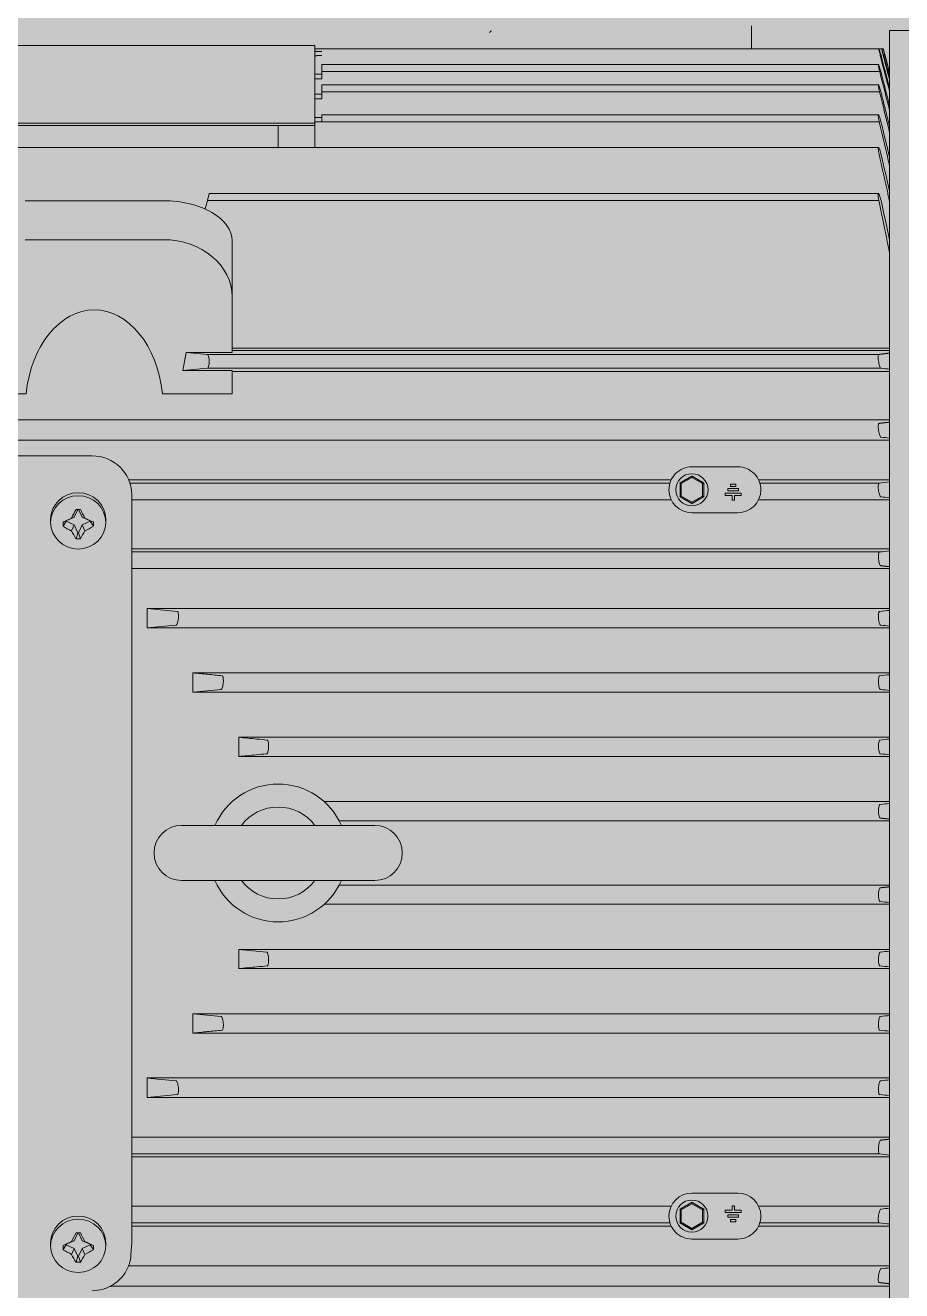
# Model space of a CAD drawing. Header units: centimetres. Extents: x 405564 to 502064, y 46284 to 60634.
# Drawn here: x 485170.97 to 485185.26, y 56075.64 to 56096.29 of the extents above; entities that cross this region are included whole.
import ezdxf

# ---------------------------------------------------------------- set-up
doc = ezdxf.new("R2010")
doc.units = ezdxf.units.CM
doc.layers.get('0').update_dxf_attribs({"color": 8, "lineweight": 9})
doc.layers.add('0-KRCN-MİMARİ-220526', color=8, linetype='Continuous', lineweight=9)
doc.layers.add('Visible (ISO)', color=8, linetype='Continuous', lineweight=18)
doc.layers.add('AS_NOT_MIMARI', color=8, linetype='Continuous')

# ---------------------------------------------------------------- blocks, each defined once
blk = doc.blocks.new('A$Cdfb98813')
h = blk.add_hatch()
h.set_pattern_fill('ANGLE', color=256)
h.set_pattern_definition([(0, (-482318.783, -59032.118), (0, 6.985), [5.08, -1.905]), (90, (-482318.783, -59032.118), (-6.985, 4e-16), [5.08, -1.905])])
h.paths.add_polyline_path([(2235.139, -683), (325.139, -683), (325.139, -933.015), (2235.139, -933.015)])
h.paths.add_polyline_path([(800, -700), (900, -700), (900, -800), (800, -800)], flags=16)
h.paths.add_polyline_path([(1700, -700), (1800, -700), (1800, -800), (1700, -800)], flags=16)
at = {"layer": 'Visible (ISO)'}
for p, q in [((1333.07, -736.654), (1333.07, -736.279)), ((1335.32, -736.354), (1335.32, -763.204)), ((1335.32, -736.354), (1344.445, -736.354)), ((1318.745, -736.598), (1325.945, -736.598)), ((1325.945, -737.866), (1325.945, -736.598)), ((1326.058, -736.654), (1325.945, -736.654)), ((1326.058, -736.764), (1325.982, -736.764)), ((1325.983, -736.697), (1326.058, -736.697)), ((1335.146, -736.654), (1326.058, -736.654)), ((1326.058, -736.764), (1326.058, -736.763)), ((1335.192, -736.654), (1335.146, -736.654)), ((1335.216, -736.654), (1335.192, -736.654)), ((1335.32, -737.038), (1335.247, -736.763)), ((1326.058, -737.023), (1326.058, -736.91)), ((1335.139, -736.91), (1326.058, -736.91)), ((1325.945, -737.065), (1326.058, -737.065)), ((1326.058, -737.141), (1325.945, -737.141)), ((1326.058, -737.023), (1335.159, -737.023)), ((1326.058, -737.141), (1326.058, -737.023)), ((1326.058, -737.354), (1326.058, -737.241)), ((1335.139, -737.241), (1326.058, -737.241)), ((1326.058, -737.354), (1335.157, -737.354)), ((1326.058, -737.467), (1326.058, -737.354)), ((1325.945, -737.391), (1326.058, -737.391)), ((1326.058, -737.467), (1325.945, -737.467)), ((1325.983, -737.775), (1326.058, -737.775)), ((1326.058, -737.842), (1326.058, -737.732)), ((1335.139, -737.732), (1326.058, -737.732)), ((1325.945, -737.866), (1318.745, -737.866)), ((1319.308, -737.902), (1325.383, -737.902)), ((1325.345, -737.902), (1325.345, -738.263)), ((1325.383, -737.902), (1325.908, -737.902)), ((1325.908, -737.902), (1325.945, -737.902)), ((1325.945, -737.902), (1325.945, -737.866)), ((1325.945, -738.263), (1325.945, -737.902)), ((1326.058, -737.842), (1325.981, -737.842)), ((1325.983, -737.844), (1335.153, -737.844)), ((1335.139, -738.263), (1310.893, -738.263)), ((1324.22, -739.016), (1324.19, -739.129)), ((1335.139, -739.016), (1324.22, -739.016)), ((1323.47, -739.132), (1321.22, -739.132)), ((1324.153, -739.267), (1324.19, -739.129)), ((1324.19, -739.129), (1335.145, -739.129)), ((1321.22, -739.769), (1323.47, -739.769)), ((1324.595, -740.704), (1324.595, -739.788)), ((1324.595, -740.704), (1324.595, -741.607)), ((1323.844, -741.607), (1323.788, -741.905)), ((1324.595, -741.607), (1323.844, -741.607)), ((1324.19, -741.641), (1323.844, -741.607)), ((1335.145, -741.641), (1324.19, -741.641)), ((1335.32, -741.539), (1324.595, -741.539)), ((1324.595, -741.578), (1335.32, -741.578)), ((1323.788, -741.905), (1324.19, -741.866)), ((1323.788, -741.905), (1324.595, -741.905)), ((1324.19, -741.866), (1335.182, -741.866)), ((1324.595, -741.905), (1324.595, -742.283)), ((1335.32, -741.921), (1324.595, -741.921)), ((1321.233, -742.283), (1320.659, -742.283)), ((1324.595, -742.283), (1323.458, -742.283)), ((1320.662, -742.709), (1335.32, -742.709)), ((1335.32, -743.042), (1320.665, -743.042)), ((1310.458, -743.296), (1322.308, -743.296)), ((1332.845, -743.476), (1332.095, -743.476)), ((1322.908, -743.688), (1331.758, -743.688)), ((1331.737, -743.741), (1322.928, -743.741)), ((1331.901, -743.739), (1331.92, -743.75)), ((1331.92, -743.75), (1332.095, -743.649)), ((1331.92, -743.952), (1331.92, -743.75)), ((1332.095, -743.649), (1332.095, -743.627)), ((1332.095, -743.649), (1332.27, -743.75)), ((1332.27, -743.75), (1332.289, -743.739)), ((1332.27, -743.75), (1332.27, -743.952)), ((1332.727, -743.757), (1332.814, -743.757)), ((1332.727, -743.795), (1332.727, -743.757)), ((1332.814, -743.757), (1332.814, -743.795)), ((1333.183, -743.688), (1335.32, -743.688)), ((1335.153, -743.741), (1333.204, -743.741)), ((1322.955, -743.921), (1322.955, -756.165)), ((1331.92, -743.952), (1331.901, -743.963)), ((1332.095, -744.053), (1331.92, -743.952)), ((1332.27, -743.952), (1332.095, -744.053)), ((1332.289, -743.963), (1332.27, -743.952)), ((1332.64, -743.907), (1332.64, -743.945)), ((1332.64, -743.907), (1332.9, -743.907)), ((1332.64, -743.945), (1332.751, -743.945)), ((1332.684, -743.832), (1332.684, -743.87)), ((1332.684, -743.832), (1332.857, -743.832)), ((1332.857, -743.87), (1332.684, -743.87)), ((1332.814, -743.795), (1332.727, -743.795)), ((1332.751, -743.945), (1332.751, -744.02)), ((1332.789, -743.945), (1332.9, -743.945)), ((1332.789, -744.02), (1332.789, -743.945)), ((1332.857, -743.832), (1332.857, -743.87)), ((1332.9, -743.945), (1332.9, -743.907)), ((1322.018, -744.299), (1322.079, -744.172)), ((1322.047, -744.172), (1322.119, -744.172)), ((1322.086, -744.172), (1322.148, -744.299)), ((1331.758, -744.014), (1322.955, -744.014)), ((1332.095, -744.053), (1332.095, -744.075)), ((1332.751, -744.02), (1332.789, -744.02)), ((1335.32, -744.014), (1333.183, -744.014)), ((1321.633, -744.333), (1321.633, -744.383)), ((1321.835, -744.377), (1321.886, -744.359)), ((1321.886, -744.365), (1321.835, -744.446)), ((1321.886, -744.359), (1322.018, -744.299)), ((1321.886, -744.359), (1321.886, -744.365)), ((1322.018, -744.425), (1321.886, -744.365)), ((1322.018, -744.299), (1321.974, -744.313)), ((1322.148, -744.299), (1322.191, -744.313)), ((1322.148, -744.299), (1322.279, -744.359)), ((1322.279, -744.365), (1322.148, -744.425)), ((1322.279, -744.359), (1322.33, -744.377)), ((1322.279, -744.365), (1322.279, -744.359)), ((1322.33, -744.446), (1322.279, -744.365)), ((1322.533, -744.333), (1322.533, -744.383)), ((1332.095, -744.226), (1332.845, -744.226)), ((1322.018, -744.425), (1321.974, -744.523)), ((1322.079, -744.552), (1322.018, -744.425)), ((1322.047, -744.65), (1322.079, -744.552)), ((1322.079, -744.552), (1322.086, -744.552)), ((1322.148, -744.425), (1322.086, -744.552)), ((1322.086, -744.552), (1322.119, -744.65)), ((1322.148, -744.425), (1322.191, -744.523)), ((1322.955, -744.816), (1335.32, -744.816)), ((1335.157, -744.866), (1322.955, -744.866)), ((1335.32, -745.137), (1322.955, -745.137)), ((1323.208, -745.787), (1335.32, -745.787)), ((1323.699, -745.836), (1323.208, -745.787)), ((1335.32, -746.106), (1323.207, -746.106)), ((1323.955, -746.839), (1335.32, -746.839)), ((1335.32, -747.155), (1323.954, -747.155)), ((1324.702, -747.89), (1335.32, -747.89)), ((1335.32, -748.205), (1324.702, -748.205)), ((1326.096, -748.941), (1335.32, -748.941)), ((1323.77, -749.329), (1326.92, -749.329)), ((1335.32, -749.255), (1326.341, -749.255)), ((1326.92, -750.229), (1323.77, -750.229)), ((1326.341, -750.303), (1335.32, -750.303)), ((1335.32, -750.616), (1326.096, -750.616)), ((1324.702, -751.353), (1335.32, -751.353)), ((1335.32, -751.667), (1324.702, -751.667)), ((1323.954, -752.402), (1335.32, -752.402)), ((1335.32, -752.718), (1323.955, -752.718)), ((1323.207, -753.452), (1335.32, -753.452)), ((1323.699, -753.722), (1323.208, -753.77)), ((1335.32, -753.77), (1323.208, -753.77)), ((1322.955, -754.42), (1335.32, -754.42)), ((1322.955, -754.691), (1335.157, -754.691)), ((1335.32, -754.741), (1322.955, -754.741)), ((1332.095, -755.331), (1332.845, -755.331)), ((1322.955, -755.543), (1331.758, -755.543)), ((1331.92, -755.605), (1332.095, -755.504)), ((1332.095, -755.504), (1332.095, -755.482)), ((1332.095, -755.504), (1332.27, -755.605)), ((1332.751, -755.537), (1332.751, -755.612)), ((1332.789, -755.537), (1332.751, -755.537)), ((1332.789, -755.612), (1332.789, -755.537)), ((1333.183, -755.543), (1335.32, -755.543)), ((1331.901, -755.594), (1331.92, -755.605)), ((1331.92, -755.807), (1331.92, -755.605)), ((1332.27, -755.605), (1332.289, -755.594)), ((1332.27, -755.605), (1332.27, -755.807)), ((1332.751, -755.612), (1332.64, -755.612)), ((1332.64, -755.612), (1332.64, -755.65)), ((1332.64, -755.65), (1332.9, -755.65)), ((1332.684, -755.687), (1332.684, -755.725)), ((1332.857, -755.687), (1332.684, -755.687)), ((1332.684, -755.725), (1332.857, -755.725)), ((1332.727, -755.762), (1332.727, -755.8)), ((1332.814, -755.762), (1332.727, -755.762)), ((1332.9, -755.612), (1332.789, -755.612)), ((1332.814, -755.8), (1332.814, -755.762)), ((1332.857, -755.725), (1332.857, -755.687)), ((1332.9, -755.65), (1332.9, -755.612)), ((1322.955, -755.816), (1331.737, -755.816)), ((1331.758, -755.869), (1322.955, -755.869)), ((1331.92, -755.807), (1331.901, -755.818)), ((1332.095, -755.909), (1331.92, -755.807)), ((1332.27, -755.807), (1332.095, -755.909)), ((1332.095, -755.909), (1332.095, -755.93)), ((1332.289, -755.818), (1332.27, -755.807)), ((1332.727, -755.8), (1332.814, -755.8)), ((1335.32, -755.869), (1333.183, -755.869)), ((1333.204, -755.816), (1335.153, -755.816)), ((1321.633, -756.141), (1321.633, -756.192)), ((1321.835, -756.185), (1321.886, -756.167)), ((1321.886, -756.174), (1321.835, -756.254)), ((1321.886, -756.167), (1322.018, -756.108)), ((1321.886, -756.167), (1321.886, -756.174)), ((1322.018, -756.233), (1321.886, -756.174)), ((1322.018, -756.108), (1321.974, -756.122)), ((1322.018, -756.108), (1322.079, -755.981)), ((1322.047, -755.981), (1322.119, -755.981)), ((1322.086, -755.981), (1322.148, -756.108)), ((1322.148, -756.108), (1322.191, -756.122)), ((1322.148, -756.108), (1322.279, -756.167)), ((1322.279, -756.174), (1322.148, -756.233)), ((1322.279, -756.167), (1322.33, -756.185)), ((1322.279, -756.174), (1322.279, -756.167)), ((1322.33, -756.254), (1322.279, -756.174)), ((1322.533, -756.141), (1322.533, -756.192)), ((1332.845, -756.081), (1332.095, -756.081)), ((1322.018, -756.233), (1321.974, -756.331)), ((1322.079, -756.36), (1322.018, -756.233)), ((1322.047, -756.458), (1322.079, -756.36)), ((1322.079, -756.36), (1322.086, -756.36)), ((1322.148, -756.233), (1322.086, -756.36)), ((1322.086, -756.36), (1322.119, -756.458)), ((1322.148, -756.233), (1322.191, -756.331)), ((1322.944, -756.342), (1322.954, -756.205)), ((1322.907, -756.516), (1335.32, -756.516)), ((1335.32, -756.848), (1322.614, -756.848))]:
    blk.add_line(p, q, dxfattribs=at)
for centre, radius in [((1332.095, -743.851), 0.263), ((1332.095, -755.706), 0.262)]:
    blk.add_circle(centre, radius, dxfattribs=at)
for centre, radius, start, end in [((1332.095, -743.851), 0.375, 90, 180.0003), ((1332.845, -743.851), 0.375, 359.6158, 90), ((1332.095, -743.851), 0.375, 180.3842, 270), ((1332.845, -743.851), 0.375, 270, 359.6158), ((1325.345, -749.779), 1.125, 23.5782, 156.4218), ((1325.345, -749.779), 0.75, 36.8699, 143.1301), ((1323.77, -749.779), 0.45, 90, 180), ((1326.92, -749.779), 0.45, 270, 90), ((1323.77, -749.779), 0.45, 180, 270), ((1325.345, -749.779), 1.125, 203.5782, 336.4218), ((1325.345, -749.779), 0.75, 216.8699, 323.1301), ((1332.095, -755.706), 0.375, 90, 179.6158), ((1332.845, -755.706), 0.375, 0.3842, 90), ((1332.095, -755.706), 0.375, 179.9997, 270), ((1332.845, -755.706), 0.375, 270, 0.3842)]:
    blk.add_arc(centre, radius, start, end, dxfattribs=at)
at = {"layer": 'Visible (ISO)', "extrusion": (0, 0, -1)}
for centre, major_axis, ratio, start_param, end_param in [((1328.793, -736.373), (-0.0161, -0.0125), 0.511375, 4.131727, 5.091658), ((1328.795, -736.362), (-0.0045, -0.0179), 0.810739, 5.034594, 5.121861), ((1328.82, -736.381), (-0.0045, -0.0179), 0.810739, 1.893002, 1.980268), ((1328.823, -736.37), (-0.0161, -0.0125), 0.511375, 0.990134, 1.950065), ((1325.983, -737.855), (0.0375, 0), 0.337399, 3.141593, 4.6698), ((1323.47, -739.788), (-1.125, 0), 0.582425, 1.570796, 3.141593), ((1323.47, -740.704), (1.125, 0), 0.831789, 4.712389, 6.283185), ((1322.345, -742.521), (0, 1.607), 0.700208, 4.860726, 7.705644), ((1324.19, -741.754), (0, -0.112), 0.267949, 3.141593, 6.283185), ((1322.308, -743.921), (0.647, 0), 0.965926, 4.712389, 6.283185), ((1322.083, -744.333), (0.45, 0), 0.965926, 3.141593, 6.283185), ((1322.127, -744.251), (-0.349, -0.662), 0.144345, 1.401657, 1.614494), ((1322.038, -744.251), (-0.349, 0.662), 0.144345, 1.527099, 1.739936), ((1322.103, -744.274), (-0.683, -0.306), 0.023423, 1.178137, 1.390974), ((1322.029, -744.224), (-0.052, -0.746), 0.24996, 1.252301, 1.348103), ((1322.062, -744.274), (-0.683, 0.306), 0.023423, 1.750618, 1.963456), ((1322.137, -744.224), (-0.052, 0.746), 0.24996, 1.79349, 1.889291), ((1322.103, -744.189), (0.663, -0.347), 0.476577, 1.516244, 1.729081), ((1322.127, -744.211), (0.262, -0.701), 0.355655, 1.034076, 1.246913), ((1322.038, -744.211), (0.262, 0.701), 0.355655, 1.894679, 2.107516), ((1322.062, -744.189), (0.663, 0.347), 0.476577, 1.412511, 1.625349), ((1322.083, -744.276), (0.748, 0), 0.5, 1.522896, 1.618697), ((1324.094, -749.779), (-0.004, 11.624), 0.012293, 4.940064, 4.968059), ((1324.828, -749.779), (-0.001, 11.624), 0.010908, 4.848219, 4.875575), ((1324.828, -749.779), (0.001, 11.624), 0.010909, 4.549203, 4.576559), ((1324.094, -749.779), (0.004, 11.624), 0.012296, 4.456719, 4.484714), ((1322.083, -756.141), (0.45, 0), 0.965926, 3.141593, 6.283185), ((1322.103, -756.083), (-0.683, -0.306), 0.023423, 1.178137, 1.390974), ((1322.127, -756.06), (-0.349, -0.662), 0.144345, 1.401657, 1.614494), ((1322.038, -756.06), (-0.349, 0.662), 0.144345, 1.527099, 1.739936), ((1322.062, -756.083), (-0.683, 0.306), 0.023423, 1.750618, 1.963456), ((1322.308, -756.165), (0.647, 0), 0.965926, 0, 0.065189), ((1322.029, -756.033), (-0.052, -0.746), 0.24996, 1.252301, 1.348103), ((1322.103, -755.997), (0.663, -0.347), 0.476577, 1.516244, 1.729081), ((1322.127, -756.02), (0.262, -0.701), 0.355655, 1.034076, 1.246913), ((1322.038, -756.02), (0.262, 0.701), 0.355655, 1.894679, 2.107516), ((1322.062, -755.997), (0.663, 0.347), 0.476577, 1.412511, 1.625349), ((1322.137, -756.033), (-0.052, 0.746), 0.24996, 1.79349, 1.889291), ((1322.083, -756.085), (0.748, 0), 0.5, 1.522896, 1.618697)]:
    blk.add_ellipse(centre, major_axis=major_axis, ratio=ratio, start_param=start_param, end_param=end_param, dxfattribs=at)
for centre in [(1322.083, -744.383), (1322.083, -756.192)]:
    blk.add_ellipse(centre, major_axis=(-0.45, 0), ratio=0.965926, dxfattribs=at)
at = {"layer": 'Visible (ISO)'}
for points, knots in [([(1325.945, -736.685), (1325.945, -736.686), (1325.946, -736.688), (1325.95, -736.691), (1325.953, -736.692), (1325.96, -736.694), (1325.964, -736.695), (1325.973, -736.697), (1325.978, -736.697), (1325.983, -736.697)], [0.07504559, 0.07504559, 0.07504559, 0.07504559, 0.09444517, 0.09444517, 0.11368689, 0.11368689, 0.13245544, 0.13245544, 0.15067425, 0.15067425, 0.15067425, 0.15067425]), ([(1325.982, -736.764), (1325.98, -736.764), (1325.975, -736.764), (1325.964, -736.766), (1325.96, -736.767), (1325.953, -736.769), (1325.95, -736.77), (1325.947, -736.773), (1325.946, -736.774), (1325.945, -736.775)], [0.00000157, 0.00000157, 0.00000157, 0.00000157, 0.00939412, 0.00939412, 0.01825678, 0.01825678, 0.03384313, 0.03384313, 0.05898316, 0.05898316, 0.05898316, 0.05898316]), ([(1335.181, -736.763), (1335.179, -736.757), (1335.177, -736.75), (1335.176, -736.744), (1335.172, -736.73), (1335.168, -736.716), (1335.16, -736.691), (1335.157, -736.68), (1335.152, -736.665), (1335.149, -736.659), (1335.146, -736.653), (1335.145, -736.653), (1335.145, -736.659), (1335.146, -736.665), (1335.149, -736.682), (1335.152, -736.693), (1335.157, -736.717), (1335.16, -736.731), (1335.166, -736.752), (1335.167, -736.757), (1335.169, -736.763)], [0.8943486, 0.8943486, 0.8943486, 0.8943486, 0.9200717, 0.9200717, 0.9200717, 0.978481, 0.978481, 1.0368903, 1.0368903, 1.0941345, 1.0941345, 1.1513787, 1.1513787, 1.208623, 1.208623, 1.2658672, 1.2658672, 1.3242764, 1.3242764, 1.3467396, 1.3467396, 1.3467396, 1.3467396]), ([(1335.225, -736.763), (1335.224, -736.76), (1335.223, -736.756), (1335.222, -736.753), (1335.218, -736.739), (1335.214, -736.724), (1335.207, -736.698), (1335.203, -736.686), (1335.198, -736.669), (1335.196, -736.662), (1335.193, -736.654), (1335.192, -736.653), (1335.192, -736.656), (1335.193, -736.661), (1335.196, -736.676), (1335.198, -736.686), (1335.203, -736.709), (1335.207, -736.723), (1335.213, -736.746), (1335.215, -736.755), (1335.217, -736.763)], [0.9060962, 0.9060962, 0.9060962, 0.9060962, 0.9200718, 0.9200718, 0.9200718, 0.9784853, 0.9784853, 1.0368989, 1.0368989, 1.0941473, 1.0941473, 1.1513958, 1.1513958, 1.2086442, 1.2086442, 1.2658927, 1.2658927, 1.3243062, 1.3243062, 1.358339, 1.358339, 1.358339, 1.358339]), ([(1335.247, -736.763), (1335.247, -736.763), (1335.246, -736.762), (1335.246, -736.762), (1335.243, -736.748), (1335.238, -736.733), (1335.231, -736.706), (1335.228, -736.693), (1335.222, -736.674), (1335.22, -736.666), (1335.217, -736.655), (1335.216, -736.653), (1335.216, -736.654), (1335.217, -736.658), (1335.22, -736.671), (1335.222, -736.68), (1335.228, -736.701), (1335.231, -736.715), (1335.238, -736.74), (1335.241, -736.752), (1335.244, -736.763)], [0.9183268, 0.9183268, 0.9183268, 0.9183268, 0.9200718, 0.9200718, 0.9200718, 0.9784877, 0.9784877, 1.0369035, 1.0369035, 1.0941542, 1.0941542, 1.1514049, 1.1514049, 1.2086556, 1.2086556, 1.2659062, 1.2659062, 1.3243221, 1.3243221, 1.3703448, 1.3703448, 1.3703448, 1.3703448]), ([(1335.176, -737.02), (1335.173, -737.01), (1335.171, -737), (1335.168, -736.991), (1335.165, -736.978), (1335.161, -736.964), (1335.153, -736.94), (1335.15, -736.931), (1335.144, -736.917), (1335.142, -736.912), (1335.139, -736.909), (1335.138, -736.911), (1335.138, -736.919), (1335.139, -736.926), (1335.142, -736.945), (1335.144, -736.957), (1335.15, -736.982), (1335.153, -736.997), (1335.158, -737.016), (1335.159, -737.019), (1335.159, -737.023)], [0.8815691, 0.8815691, 0.8815691, 0.8815691, 0.9200717, 0.9200717, 0.9200717, 0.9784803, 0.9784803, 1.0368889, 1.0368889, 1.0941325, 1.0941325, 1.1513761, 1.1513761, 1.2086196, 1.2086196, 1.2658632, 1.2658632, 1.3242718, 1.3242718, 1.3378752, 1.3378752, 1.3378752, 1.3378752]), ([(1335.178, -737.351), (1335.174, -737.338), (1335.171, -737.325), (1335.168, -737.314), (1335.164, -737.301), (1335.16, -737.288), (1335.152, -737.266), (1335.149, -737.257), (1335.144, -737.245), (1335.141, -737.242), (1335.138, -737.241), (1335.137, -737.244), (1335.137, -737.254), (1335.138, -737.262), (1335.141, -737.283), (1335.144, -737.296), (1335.149, -737.322), (1335.152, -737.337), (1335.156, -737.352), (1335.156, -737.353), (1335.157, -737.354)], [0.8702791, 0.8702791, 0.8702791, 0.8702791, 0.9200717, 0.9200717, 0.9200717, 0.9784803, 0.9784803, 1.0368888, 1.0368888, 1.0941323, 1.0941323, 1.1513758, 1.1513758, 1.2086193, 1.2086193, 1.2658628, 1.2658628, 1.3242713, 1.3242713, 1.3266135, 1.3266135, 1.3266135, 1.3266135]), ([(1325.945, -737.763), (1325.945, -737.765), (1325.946, -737.766), (1325.95, -737.769), (1325.953, -737.77), (1325.96, -737.773), (1325.964, -737.774), (1325.971, -737.775), (1325.973, -737.775), (1325.978, -737.775), (1325.98, -737.775), (1325.983, -737.775)], [0.00054751, 0.00054751, 0.00054751, 0.00054751, 0.0199395, 0.0199395, 0.03994649, 0.03994649, 0.0599762, 0.0599762, 0.06992292, 0.06992292, 0.0793038, 0.0793038, 0.0793038, 0.0793038]), ([(1335.179, -737.841), (1335.179, -737.84), (1335.178, -737.839), (1335.174, -737.823), (1335.17, -737.808), (1335.167, -737.795), (1335.163, -737.783), (1335.159, -737.77), (1335.151, -737.75), (1335.148, -737.743), (1335.142, -737.733), (1335.14, -737.731), (1335.137, -737.733), (1335.136, -737.737), (1335.136, -737.75), (1335.137, -737.759), (1335.14, -737.782), (1335.142, -737.796), (1335.147, -737.82), (1335.15, -737.832), (1335.153, -737.844)], [0.8568789, 0.8568789, 0.8568789, 0.8568789, 0.8617895, 0.8617895, 0.9200717, 0.9200717, 0.9200717, 0.9784802, 0.9784802, 1.0368886, 1.0368886, 1.094132, 1.094132, 1.1513754, 1.1513754, 1.2086188, 1.2086188, 1.2658622, 1.2658622, 1.31322, 1.31322, 1.31322, 1.31322]), ([(1325.981, -737.842), (1325.981, -737.843), (1325.981, -737.843), (1325.981, -737.843), (1325.982, -737.844), (1325.982, -737.844), (1325.982, -737.844), (1325.982, -737.844), (1325.982, -737.844), (1325.983, -737.844), (1325.983, -737.844), (1325.983, -737.844)], [-0.012850697, -0.012850697, -0.012850697, -0.012850697, -0.011979643, -0.011979643, -0.010962952, -0.010962952, -0.010189657, -0.010189657, -0.00980301, -0.00980301, -0.009416364, -0.009416364, -0.009416364, -0.009416364]), ([(1335.18, -738.372), (1335.179, -738.368), (1335.178, -738.363), (1335.173, -738.344), (1335.169, -738.33), (1335.165, -738.318), (1335.162, -738.306), (1335.157, -738.294), (1335.15, -738.276), (1335.147, -738.269), (1335.141, -738.263), (1335.139, -738.262), (1335.136, -738.266), (1335.135, -738.271), (1335.135, -738.286), (1335.136, -738.297), (1335.139, -738.321), (1335.141, -738.335), (1335.145, -738.356), (1335.147, -738.364), (1335.149, -738.372)], [0.8445591, 0.8445591, 0.8445591, 0.8445591, 0.8615766, 0.8615766, 0.9198446, 0.9198446, 0.9198446, 0.9782385, 0.9782385, 1.0366323, 1.0366323, 1.0938614, 1.0938614, 1.1510905, 1.1510905, 1.2083195, 1.2083195, 1.2655486, 1.2655486, 1.2969426, 1.2969426, 1.2969426, 1.2969426]), ([(1335.182, -739.129), (1335.18, -739.12), (1335.177, -739.11), (1335.171, -739.087), (1335.167, -739.073), (1335.164, -739.062), (1335.16, -739.05), (1335.156, -739.04), (1335.148, -739.025), (1335.145, -739.019), (1335.14, -739.015), (1335.137, -739.016), (1335.134, -739.023), (1335.133, -739.03), (1335.133, -739.048), (1335.134, -739.059), (1335.137, -739.085), (1335.14, -739.1), (1335.143, -739.118), (1335.144, -739.124), (1335.145, -739.129)], [0.8260692, 0.8260692, 0.8260692, 0.8260692, 0.8617892, 0.8617892, 0.9200717, 0.9200717, 0.9200717, 0.9784799, 0.9784799, 1.036888, 1.036888, 1.0941312, 1.0941312, 1.1513743, 1.1513743, 1.2086175, 1.2086175, 1.2658606, 1.2658606, 1.2861735, 1.2861735, 1.2861735, 1.2861735]), ([(1335.145, -741.641), (1335.144, -741.641), (1335.143, -741.642), (1335.14, -741.644), (1335.137, -741.649), (1335.134, -741.664), (1335.133, -741.675), (1335.133, -741.697), (1335.134, -741.711), (1335.137, -741.741), (1335.14, -741.756), (1335.145, -741.784), (1335.148, -741.799), (1335.156, -741.824), (1335.16, -741.836), (1335.167, -741.852), (1335.171, -741.859), (1335.177, -741.865), (1335.18, -741.866), (1335.182, -741.866)], [0.0965035, 0.0965035, 0.0965035, 0.0965035, 0.1168163, 0.1168163, 0.1740595, 0.1740595, 0.2313026, 0.2313026, 0.2885457, 0.2885457, 0.3457889, 0.3457889, 0.404197, 0.404197, 0.4626052, 0.4626052, 0.5208877, 0.5208877, 0.5566077, 0.5566077, 0.5566077, 0.5566077]), ([(1335.149, -742.766), (1335.147, -742.766), (1335.145, -742.768), (1335.141, -742.773), (1335.139, -742.779), (1335.136, -742.797), (1335.135, -742.808), (1335.135, -742.833), (1335.136, -742.847), (1335.139, -742.877), (1335.141, -742.892), (1335.147, -742.92), (1335.15, -742.934), (1335.157, -742.958), (1335.162, -742.968), (1335.169, -742.983), (1335.173, -742.988), (1335.178, -742.991), (1335.179, -742.991), (1335.18, -742.991)], [0.0853936, 0.0853936, 0.0853936, 0.0853936, 0.1167876, 0.1167876, 0.1740167, 0.1740167, 0.2312458, 0.2312458, 0.2884749, 0.2884749, 0.345704, 0.345704, 0.4040978, 0.4040978, 0.4624916, 0.4624916, 0.5207597, 0.5207597, 0.5377772, 0.5377772, 0.5377772, 0.5377772]), ([(1335.153, -743.741), (1335.15, -743.741), (1335.147, -743.743), (1335.142, -743.751), (1335.14, -743.759), (1335.137, -743.778), (1335.136, -743.791), (1335.136, -743.816), (1335.137, -743.831), (1335.14, -743.861), (1335.142, -743.877), (1335.148, -743.904), (1335.151, -743.917), (1335.159, -743.94), (1335.163, -743.949), (1335.17, -743.961), (1335.174, -743.965), (1335.178, -743.966), (1335.179, -743.966), (1335.179, -743.966)], [0.0694591, 0.0694591, 0.0694591, 0.0694591, 0.1168168, 0.1168168, 0.1740602, 0.1740602, 0.2313036, 0.2313036, 0.288547, 0.288547, 0.3457905, 0.3457905, 0.4041989, 0.4041989, 0.4626073, 0.4626073, 0.5208895, 0.5208895, 0.5258001, 0.5258001, 0.5258001, 0.5258001]), ([(1335.157, -744.866), (1335.156, -744.866), (1335.156, -744.866), (1335.152, -744.866), (1335.149, -744.87), (1335.144, -744.881), (1335.141, -744.89), (1335.138, -744.912), (1335.137, -744.925), (1335.137, -744.951), (1335.138, -744.967), (1335.141, -744.997), (1335.144, -745.012), (1335.149, -745.038), (1335.152, -745.05), (1335.16, -745.071), (1335.164, -745.079), (1335.171, -745.088), (1335.174, -745.091), (1335.178, -745.091)], [0.0560663, 0.0560663, 0.0560663, 0.0560663, 0.0584085, 0.0584085, 0.116817, 0.116817, 0.1740605, 0.1740605, 0.231304, 0.231304, 0.2885475, 0.2885475, 0.3457911, 0.3457911, 0.4041996, 0.4041996, 0.4626081, 0.4626081, 0.5124007, 0.5124007, 0.5124007, 0.5124007]), ([(1323.207, -746.106), (1323.207, -746.052), (1323.208, -745.999), (1323.208, -745.92), (1323.208, -745.893), (1323.208, -745.853), (1323.208, -745.84), (1323.208, -745.82), (1323.208, -745.814), (1323.208, -745.8), (1323.208, -745.794), (1323.208, -745.787)], [0.000001, 0.000001, 0.000001, 0.000001, 0.2248767, 0.2248767, 0.3373312, 0.3373312, 0.3935461, 0.3935461, 0.4216504, 0.4216504, 0.4505224, 0.4505224, 0.4505224, 0.4505224]), ([(1323.677, -746.06), (1323.678, -746.06), (1323.678, -746.06), (1323.68, -746.06), (1323.681, -746.059), (1323.685, -746.057), (1323.688, -746.053), (1323.695, -746.043), (1323.698, -746.035), (1323.705, -746.015), (1323.708, -746.004), (1323.714, -745.979), (1323.716, -745.964), (1323.719, -745.935), (1323.72, -745.921), (1323.72, -745.896), (1323.719, -745.885), (1323.717, -745.866), (1323.715, -745.858), (1323.71, -745.845), (1323.708, -745.841), (1323.704, -745.838), (1323.703, -745.837), (1323.702, -745.836), (1323.701, -745.836), (1323.7, -745.836), (1323.7, -745.836), (1323.699, -745.836)], [0.000001, 0.000001, 0.000001, 0.000001, 0.0099521, 0.0099521, 0.0228458, 0.0228458, 0.0685733, 0.0685733, 0.1235534, 0.1235534, 0.177804, 0.177804, 0.2367476, 0.2367476, 0.2944266, 0.2944266, 0.3443363, 0.3443363, 0.3956154, 0.3956154, 0.4411501, 0.4411501, 0.458156, 0.458156, 0.4665925, 0.4665925, 0.4740292, 0.4740292, 0.4740292, 0.4740292]), ([(1335.158, -745.836), (1335.157, -745.836), (1335.157, -745.836), (1335.153, -745.837), (1335.149, -745.842), (1335.144, -745.855), (1335.141, -745.865), (1335.138, -745.888), (1335.138, -745.902), (1335.138, -745.929), (1335.138, -745.945), (1335.141, -745.975), (1335.144, -745.989), (1335.149, -746.014), (1335.153, -746.026), (1335.16, -746.045), (1335.164, -746.052), (1335.168, -746.056), (1335.17, -746.059), (1335.173, -746.06), (1335.175, -746.06)], [0.5061439, 0.5061439, 0.5061439, 0.5061439, 0.5158721, 0.5158721, 0.5742806, 0.5742806, 0.6315241, 0.6315241, 0.6887676, 0.6887676, 0.7460111, 0.7460111, 0.8032547, 0.8032547, 0.8616632, 0.8616632, 0.9200717, 0.9200717, 0.9200717, 0.9586326, 0.9586326, 0.9586326, 0.9586326]), ([(1324.429, -746.886), (1324.35, -746.878), (1324.271, -746.87), (1324.113, -746.855), (1324.034, -746.847), (1323.955, -746.839)], [-2.453156, -2.453156, -2.453156, -2.453156, -1.226579, -1.226579, -0.000001, -0.000001, -0.000001, -0.000001]), ([(1324.429, -746.886), (1324.429, -746.886), (1324.43, -746.886), (1324.431, -746.886), (1324.431, -746.886), (1324.433, -746.887), (1324.434, -746.888), (1324.437, -746.891), (1324.44, -746.895), (1324.445, -746.907), (1324.447, -746.915), (1324.45, -746.935), (1324.451, -746.945), (1324.451, -746.97), (1324.451, -746.985), (1324.449, -747.014), (1324.447, -747.028), (1324.443, -747.053), (1324.44, -747.063), (1324.434, -747.083), (1324.431, -747.091), (1324.424, -747.103), (1324.421, -747.107), (1324.417, -747.109), (1324.416, -747.11), (1324.414, -747.11), (1324.414, -747.11), (1324.413, -747.11)], [0.000001, 0.000001, 0.000001, 0.000001, 0.0069813, 0.0069813, 0.0148324, 0.0148324, 0.031585, 0.031585, 0.0768962, 0.0768962, 0.1289699, 0.1289699, 0.1790286, 0.1790286, 0.236645, 0.236645, 0.2951956, 0.2951956, 0.3461645, 0.3461645, 0.4024914, 0.4024914, 0.4500344, 0.4500344, 0.4630868, 0.4630868, 0.473189, 0.473189, 0.473189, 0.473189]), ([(1335.162, -746.886), (1335.16, -746.886), (1335.159, -746.886), (1335.154, -746.89), (1335.15, -746.896), (1335.145, -746.911), (1335.143, -746.921), (1335.139, -746.946), (1335.139, -746.961), (1335.139, -746.988), (1335.139, -747.004), (1335.143, -747.034), (1335.145, -747.048), (1335.15, -747.072), (1335.154, -747.083), (1335.161, -747.1), (1335.165, -747.105), (1335.169, -747.108), (1335.171, -747.109), (1335.172, -747.11), (1335.174, -747.11)], [0.4942572, 0.4942572, 0.4942572, 0.4942572, 0.5158713, 0.5158713, 0.57428, 0.57428, 0.6315236, 0.6315236, 0.6887672, 0.6887672, 0.7460108, 0.7460108, 0.8032545, 0.8032545, 0.8616631, 0.8616631, 0.9200717, 0.9200717, 0.9200717, 0.9466566, 0.9466566, 0.9466566, 0.9466566]), ([(1325.165, -747.936), (1325.11, -747.93), (1325.005, -747.92), (1324.851, -747.905), (1324.752, -747.895), (1324.702, -747.89)], [0, 0, 0, 0, 0.00859177, 0.0162568, 0.02392184, 0.02392184, 0.02392184, 0.02392184]), ([(1325.165, -747.936), (1325.165, -747.936), (1325.166, -747.936), (1325.167, -747.936), (1325.167, -747.936), (1325.169, -747.937), (1325.17, -747.937), (1325.174, -747.941), (1325.176, -747.945), (1325.181, -747.956), (1325.184, -747.965), (1325.187, -747.984), (1325.188, -747.995), (1325.19, -748.02), (1325.19, -748.034), (1325.189, -748.063), (1325.187, -748.077), (1325.184, -748.102), (1325.181, -748.113), (1325.176, -748.133), (1325.173, -748.141), (1325.167, -748.152), (1325.164, -748.156), (1325.16, -748.159), (1325.159, -748.159), (1325.157, -748.16), (1325.156, -748.16), (1325.155, -748.16)], [0.000001, 0.000001, 0.000001, 0.000001, 0.0060195, 0.0060195, 0.0126338, 0.0126338, 0.0303462, 0.0303462, 0.0756133, 0.0756133, 0.1284039, 0.1284039, 0.1787439, 0.1787439, 0.2364307, 0.2364307, 0.2947765, 0.2947765, 0.3454301, 0.3454301, 0.4007334, 0.4007334, 0.4446544, 0.4446544, 0.4609422, 0.4609422, 0.4728628, 0.4728628, 0.4728628, 0.4728628]), ([(1335.164, -747.936), (1335.162, -747.936), (1335.16, -747.937), (1335.154, -747.943), (1335.151, -747.95), (1335.145, -747.967), (1335.143, -747.978), (1335.14, -748.004), (1335.139, -748.019), (1335.139, -748.048), (1335.14, -748.063), (1335.143, -748.092), (1335.145, -748.106), (1335.151, -748.128), (1335.154, -748.138), (1335.162, -748.153), (1335.166, -748.158), (1335.169, -748.16), (1335.17, -748.16), (1335.171, -748.16), (1335.172, -748.16)], [0.4824533, 0.4824533, 0.4824533, 0.4824533, 0.5158711, 0.5158711, 0.5742797, 0.5742797, 0.6315234, 0.6315234, 0.6887671, 0.6887671, 0.7460107, 0.7460107, 0.8032544, 0.8032544, 0.8616631, 0.8616631, 0.9200717, 0.9200717, 0.9200717, 0.9347053, 0.9347053, 0.9347053, 0.9347053]), ([(1325.155, -748.16), (1325.1, -748.166), (1325.044, -748.171), (1324.988, -748.177), (1324.94, -748.181), (1324.893, -748.186), (1324.845, -748.191), (1324.797, -748.195), (1324.75, -748.2), (1324.702, -748.205)], [0, 0, 0, 0, 0.00859177, 0.00859177, 0.00859177, 0.0159361, 0.0159361, 0.0159361, 0.02328044, 0.02328044, 0.02328044, 0.02328044]), ([(1335.17, -749.21), (1335.17, -749.21), (1335.17, -749.21), (1335.17, -749.21), (1335.166, -749.21), (1335.162, -749.206), (1335.154, -749.194), (1335.151, -749.184), (1335.146, -749.163), (1335.143, -749.15), (1335.14, -749.122), (1335.139, -749.107), (1335.139, -749.078), (1335.14, -749.063), (1335.143, -749.036), (1335.146, -749.024), (1335.151, -749.005), (1335.154, -748.997), (1335.161, -748.988), (1335.164, -748.986), (1335.167, -748.986)], [-0.002558, -0.002558, -0.002558, -0.002558, 0, 0, 0, 0.0584087, 0.0584087, 0.1168174, 0.1168174, 0.1740611, 0.1740611, 0.2313048, 0.2313048, 0.2885484, 0.2885484, 0.3457921, 0.3457921, 0.4042008, 0.4042008, 0.4494769, 0.4494769, 0.4494769, 0.4494769]), ([(1335.167, -750.572), (1335.164, -750.571), (1335.161, -750.569), (1335.154, -750.561), (1335.151, -750.553), (1335.146, -750.534), (1335.143, -750.522), (1335.14, -750.494), (1335.139, -750.479), (1335.139, -750.451), (1335.14, -750.435), (1335.143, -750.407), (1335.146, -750.394), (1335.151, -750.373), (1335.154, -750.364), (1335.162, -750.351), (1335.166, -750.348), (1335.17, -750.347), (1335.17, -750.347), (1335.17, -750.347)], [-0.9069392, -0.9069392, -0.9069392, -0.9069392, -0.861663, -0.861663, -0.8032543, -0.8032543, -0.7460107, -0.7460107, -0.688767, -0.688767, -0.6315233, -0.6315233, -0.5742796, -0.5742796, -0.5158709, -0.5158709, -0.4574622, -0.4574622, -0.4549042, -0.4549042, -0.4549042, -0.4549042]), ([(1325.155, -751.397), (1325.156, -751.397), (1325.157, -751.397), (1325.159, -751.398), (1325.16, -751.398), (1325.164, -751.401), (1325.167, -751.405), (1325.173, -751.416), (1325.176, -751.425), (1325.181, -751.444), (1325.184, -751.455), (1325.187, -751.48), (1325.189, -751.494), (1325.19, -751.523), (1325.19, -751.537), (1325.188, -751.562), (1325.187, -751.573), (1325.184, -751.593), (1325.181, -751.601), (1325.176, -751.613), (1325.174, -751.617), (1325.17, -751.62), (1325.169, -751.621), (1325.167, -751.621), (1325.167, -751.622), (1325.166, -751.622), (1325.165, -751.622), (1325.165, -751.622)], [0.000001, 0.000001, 0.000001, 0.000001, 0.0119098, 0.0119098, 0.0281729, 0.0281729, 0.0719953, 0.0719953, 0.1273369, 0.1273369, 0.1779398, 0.1779398, 0.2363179, 0.2363179, 0.2940203, 0.2940203, 0.3444327, 0.3444327, 0.3972148, 0.3972148, 0.4425947, 0.4425947, 0.4603389, 0.4603389, 0.466962, 0.466962, 0.4729875, 0.4729875, 0.4729875, 0.4729875]), ([(1335.172, -751.397), (1335.171, -751.397), (1335.17, -751.397), (1335.166, -751.399), (1335.162, -751.404), (1335.154, -751.419), (1335.151, -751.429), (1335.145, -751.452), (1335.143, -751.465), (1335.14, -751.494), (1335.139, -751.51), (1335.139, -751.538), (1335.14, -751.553), (1335.143, -751.579), (1335.145, -751.59), (1335.151, -751.608), (1335.154, -751.614), (1335.16, -751.62), (1335.162, -751.622), (1335.164, -751.622)], [0.4428289, 0.4428289, 0.4428289, 0.4428289, 0.4574624, 0.4574624, 0.5158711, 0.5158711, 0.5742797, 0.5742797, 0.6315234, 0.6315234, 0.6887671, 0.6887671, 0.7460107, 0.7460107, 0.8032544, 0.8032544, 0.8616631, 0.8616631, 0.8950808, 0.8950808, 0.8950808, 0.8950808]), ([(1325.165, -751.622), (1325.11, -751.627), (1325.054, -751.633), (1324.999, -751.638), (1324.949, -751.643), (1324.9, -751.648), (1324.851, -751.653), (1324.801, -751.657), (1324.752, -751.662), (1324.702, -751.667)], [0, 0, 0, 0, 0.00859177, 0.00859177, 0.00859177, 0.0162568, 0.0162568, 0.0162568, 0.02392184, 0.02392184, 0.02392184, 0.02392184]), ([(1324.413, -752.447), (1324.414, -752.447), (1324.414, -752.447), (1324.416, -752.448), (1324.417, -752.448), (1324.421, -752.451), (1324.424, -752.454), (1324.431, -752.466), (1324.434, -752.474), (1324.44, -752.494), (1324.443, -752.504), (1324.447, -752.529), (1324.449, -752.544), (1324.451, -752.573), (1324.451, -752.587), (1324.451, -752.612), (1324.45, -752.623), (1324.447, -752.642), (1324.445, -752.65), (1324.44, -752.662), (1324.437, -752.666), (1324.434, -752.67), (1324.433, -752.671), (1324.431, -752.671), (1324.431, -752.671), (1324.43, -752.672), (1324.429, -752.672), (1324.429, -752.672)], [0.000001, 0.000001, 0.000001, 0.000001, 0.0100897, 0.0100897, 0.0231164, 0.0231164, 0.0704962, 0.0704962, 0.1268847, 0.1268847, 0.1778862, 0.1778862, 0.2364808, 0.2364808, 0.294125, 0.294125, 0.3442622, 0.3442622, 0.3963386, 0.3963386, 0.4417661, 0.4417661, 0.4585498, 0.4585498, 0.4664127, 0.4664127, 0.473402, 0.473402, 0.473402, 0.473402]), ([(1335.174, -752.447), (1335.172, -752.447), (1335.171, -752.448), (1335.165, -752.452), (1335.161, -752.458), (1335.154, -752.475), (1335.15, -752.486), (1335.145, -752.51), (1335.143, -752.524), (1335.139, -752.553), (1335.139, -752.569), (1335.139, -752.597), (1335.139, -752.611), (1335.143, -752.636), (1335.145, -752.646), (1335.15, -752.662), (1335.154, -752.668), (1335.159, -752.671), (1335.16, -752.672), (1335.162, -752.672)], [0.4308778, 0.4308778, 0.4308778, 0.4308778, 0.4574627, 0.4574627, 0.5158713, 0.5158713, 0.57428, 0.57428, 0.6315236, 0.6315236, 0.6887672, 0.6887672, 0.7460108, 0.7460108, 0.8032545, 0.8032545, 0.8616631, 0.8616631, 0.8832772, 0.8832772, 0.8832772, 0.8832772]), ([(1324.429, -752.672), (1324.35, -752.68), (1324.271, -752.687), (1324.113, -752.703), (1324.034, -752.711), (1323.955, -752.718)], [0.000001, 0.000001, 0.000001, 0.000001, 1.226579, 1.226579, 2.453156, 2.453156, 2.453156, 2.453156]), ([(1323.208, -753.77), (1323.208, -753.764), (1323.208, -753.757), (1323.208, -753.744), (1323.208, -753.737), (1323.208, -753.717), (1323.208, -753.704), (1323.208, -753.664), (1323.208, -753.638), (1323.208, -753.558), (1323.207, -753.505), (1323.207, -753.452)], [-0.4505223, -0.4505223, -0.4505223, -0.4505223, -0.4216504, -0.4216504, -0.3935461, -0.3935461, -0.3373312, -0.3373312, -0.2248767, -0.2248767, -0.000001, -0.000001, -0.000001, -0.000001]), ([(1323.677, -753.497), (1323.678, -753.497), (1323.678, -753.497), (1323.68, -753.498), (1323.681, -753.498), (1323.685, -753.5), (1323.688, -753.504), (1323.695, -753.515), (1323.698, -753.523), (1323.705, -753.542), (1323.708, -753.553), (1323.714, -753.579), (1323.716, -753.593), (1323.719, -753.622), (1323.72, -753.636), (1323.72, -753.661), (1323.719, -753.672), (1323.717, -753.691), (1323.715, -753.7), (1323.71, -753.712), (1323.708, -753.716), (1323.704, -753.72), (1323.703, -753.72), (1323.702, -753.721), (1323.701, -753.721), (1323.7, -753.722), (1323.7, -753.722), (1323.699, -753.722)], [0.000001, 0.000001, 0.000001, 0.000001, 0.0099521, 0.0099521, 0.0228458, 0.0228458, 0.0685733, 0.0685733, 0.1235534, 0.1235534, 0.177804, 0.177804, 0.2367476, 0.2367476, 0.2944266, 0.2944266, 0.3443363, 0.3443363, 0.3956154, 0.3956154, 0.4411501, 0.4411501, 0.458156, 0.458156, 0.4665925, 0.4665925, 0.4740292, 0.4740292, 0.4740292, 0.4740292]), ([(1335.175, -753.497), (1335.173, -753.497), (1335.17, -753.499), (1335.164, -753.505), (1335.16, -753.512), (1335.153, -753.531), (1335.149, -753.543), (1335.144, -753.568), (1335.141, -753.583), (1335.138, -753.613), (1335.138, -753.628), (1335.138, -753.655), (1335.138, -753.669), (1335.141, -753.692), (1335.144, -753.702), (1335.149, -753.715), (1335.153, -753.72), (1335.157, -753.722), (1335.157, -753.722), (1335.158, -753.722)], [0.4189026, 0.4189026, 0.4189026, 0.4189026, 0.4574635, 0.4574635, 0.5158721, 0.5158721, 0.5742806, 0.5742806, 0.6315241, 0.6315241, 0.6887676, 0.6887676, 0.7460111, 0.7460111, 0.8032547, 0.8032547, 0.8616632, 0.8616632, 0.8713914, 0.8713914, 0.8713914, 0.8713914]), ([(1335.178, -754.466), (1335.174, -754.467), (1335.171, -754.469), (1335.168, -754.473), (1335.164, -754.478), (1335.16, -754.486), (1335.152, -754.507), (1335.149, -754.52), (1335.144, -754.546), (1335.141, -754.56), (1335.138, -754.591), (1335.137, -754.606), (1335.137, -754.633), (1335.138, -754.646), (1335.141, -754.667), (1335.144, -754.676), (1335.149, -754.687), (1335.152, -754.691), (1335.156, -754.691), (1335.156, -754.691), (1335.157, -754.691)], [0.8702791, 0.8702791, 0.8702791, 0.8702791, 0.9200717, 0.9200717, 0.9200717, 0.9784803, 0.9784803, 1.0368888, 1.0368888, 1.0941323, 1.0941323, 1.1513758, 1.1513758, 1.2086193, 1.2086193, 1.2658628, 1.2658628, 1.3242713, 1.3242713, 1.3266135, 1.3266135, 1.3266135, 1.3266135]), ([(1335.179, -755.591), (1335.179, -755.591), (1335.178, -755.591), (1335.174, -755.592), (1335.17, -755.596), (1335.167, -755.602), (1335.163, -755.609), (1335.159, -755.618), (1335.151, -755.64), (1335.148, -755.654), (1335.142, -755.681), (1335.14, -755.696), (1335.137, -755.726), (1335.136, -755.741), (1335.136, -755.767), (1335.137, -755.779), (1335.14, -755.799), (1335.142, -755.806), (1335.147, -755.814), (1335.15, -755.816), (1335.153, -755.816)], [0.8568789, 0.8568789, 0.8568789, 0.8568789, 0.8617895, 0.8617895, 0.9200717, 0.9200717, 0.9200717, 0.9784802, 0.9784802, 1.0368886, 1.0368886, 1.094132, 1.094132, 1.1513754, 1.1513754, 1.2086188, 1.2086188, 1.2658622, 1.2658622, 1.31322, 1.31322, 1.31322, 1.31322]), ([(1322.944, -756.342), (1322.94, -756.405), (1322.926, -756.467), (1322.879, -756.585), (1322.847, -756.641), (1322.766, -756.739), (1322.719, -756.782), (1322.613, -756.852), (1322.556, -756.879), (1322.434, -756.915), (1322.371, -756.924), (1322.308, -756.924)], [3.206782, 3.206782, 3.206782, 3.206782, 3.507903, 3.507903, 3.809025, 3.809025, 4.110146, 4.110146, 4.411268, 4.411268, 4.712389, 4.712389, 4.712389, 4.712389]), ([(1335.18, -756.566), (1335.179, -756.566), (1335.178, -756.567), (1335.173, -756.57), (1335.169, -756.575), (1335.165, -756.582), (1335.162, -756.589), (1335.157, -756.599), (1335.15, -756.623), (1335.147, -756.637), (1335.141, -756.665), (1335.139, -756.68), (1335.136, -756.71), (1335.135, -756.725), (1335.135, -756.749), (1335.136, -756.761), (1335.139, -756.778), (1335.141, -756.785), (1335.145, -756.79), (1335.147, -756.791), (1335.149, -756.791)], [0.8445591, 0.8445591, 0.8445591, 0.8445591, 0.8615766, 0.8615766, 0.9198446, 0.9198446, 0.9198446, 0.9782385, 0.9782385, 1.0366323, 1.0366323, 1.0938614, 1.0938614, 1.1510905, 1.1510905, 1.2083195, 1.2083195, 1.2655486, 1.2655486, 1.2969426, 1.2969426, 1.2969426, 1.2969426])]:
    blk.add_open_spline(points, degree=3, knots=knots, dxfattribs=at)
for points in [[(1335.169, -736.763), (1335.22, -736.962), (1335.271, -737.156), (1335.32, -737.346)], [(1335.32, -737.291), (1335.275, -737.119), (1335.228, -736.943), (1335.181, -736.763)], [(1335.217, -736.763), (1335.252, -736.893), (1335.286, -737.023), (1335.32, -737.153)], [(1335.32, -737.121), (1335.288, -737.001), (1335.257, -736.882), (1335.225, -736.763)], [(1335.244, -736.763), (1335.269, -736.858), (1335.295, -736.954), (1335.32, -737.049)], [(1335.159, -737.023), (1335.214, -737.239), (1335.268, -737.451), (1335.32, -737.657)], [(1335.32, -737.577), (1335.273, -737.395), (1335.225, -737.209), (1335.176, -737.02)], [(1335.157, -737.354), (1335.213, -737.581), (1335.267, -737.803), (1335.32, -738.02)], [(1335.153, -737.844), (1335.21, -738.088), (1335.266, -738.326), (1335.32, -738.559)], [(1335.32, -738.423), (1335.274, -738.233), (1335.227, -738.039), (1335.179, -737.841)], [(1335.32, -738.976), (1335.275, -738.778), (1335.228, -738.577), (1335.18, -738.372)], [(1335.32, -739.768), (1335.275, -739.559), (1335.229, -739.346), (1335.182, -739.129)], [(1335.182, -741.866), (1335.229, -741.872), (1335.275, -741.877), (1335.32, -741.883)], [(1335.18, -742.991), (1335.228, -742.996), (1335.275, -743.002), (1335.32, -743.007)], [(1335.32, -743.722), (1335.266, -743.729), (1335.21, -743.735), (1335.153, -743.741)], [(1335.179, -743.966), (1335.227, -743.971), (1335.274, -743.976), (1335.32, -743.981)], [(1335.32, -744.849), (1335.267, -744.854), (1335.213, -744.86), (1335.157, -744.866)], [(1335.32, -745.819), (1335.268, -745.824), (1335.214, -745.83), (1335.158, -745.836)], [(1323.207, -746.106), (1323.365, -746.091), (1323.522, -746.075), (1323.677, -746.06)], [(1335.175, -746.06), (1335.225, -746.065), (1335.273, -746.07), (1335.32, -746.075)], [(1335.32, -746.87), (1335.269, -746.875), (1335.216, -746.88), (1335.162, -746.886)], [(1324.413, -747.11), (1324.261, -747.125), (1324.108, -747.14), (1323.954, -747.155)], [(1335.174, -747.11), (1335.224, -747.115), (1335.273, -747.12), (1335.32, -747.125)], [(1335.32, -747.92), (1335.269, -747.925), (1335.218, -747.93), (1335.164, -747.936)], [(1335.172, -748.16), (1335.222, -748.165), (1335.271, -748.17), (1335.32, -748.175)], [(1335.32, -748.971), (1335.269, -748.976), (1335.218, -748.981), (1335.167, -748.986)], [(1335.167, -750.572), (1335.218, -750.577), (1335.269, -750.582), (1335.32, -750.587)], [(1325.155, -751.397), (1325.004, -751.382), (1324.853, -751.367), (1324.702, -751.353)], [(1335.32, -751.382), (1335.271, -751.387), (1335.222, -751.392), (1335.172, -751.397)], [(1335.164, -751.622), (1335.218, -751.627), (1335.269, -751.632), (1335.32, -751.637)], [(1324.413, -752.447), (1324.261, -752.432), (1324.108, -752.417), (1323.954, -752.402)], [(1335.32, -752.432), (1335.273, -752.437), (1335.224, -752.442), (1335.174, -752.447)], [(1335.162, -752.672), (1335.216, -752.677), (1335.269, -752.683), (1335.32, -752.688)], [(1323.677, -753.497), (1323.522, -753.482), (1323.365, -753.467), (1323.207, -753.452)], [(1335.32, -753.482), (1335.273, -753.487), (1335.225, -753.492), (1335.175, -753.497)], [(1335.158, -753.722), (1335.214, -753.728), (1335.268, -753.733), (1335.32, -753.739)], [(1335.157, -754.691), (1335.213, -754.697), (1335.267, -754.703), (1335.32, -754.709)], [(1335.32, -755.576), (1335.274, -755.581), (1335.227, -755.586), (1335.179, -755.591)], [(1335.153, -755.816), (1335.21, -755.823), (1335.266, -755.829), (1335.32, -755.835)], [(1335.32, -756.55), (1335.275, -756.556), (1335.228, -756.561), (1335.18, -756.566)]]:
    blk.add_open_spline(points, degree=3, dxfattribs=at)
for points, weights in [([(1335.32, -737.916), (1335.251, -737.639), (1335.178, -737.351)], [1.01174669232, 1.02260928145, 1.03310107359]), ([(1335.149, -738.372), (1335.238, -738.767), (1335.32, -739.144)], [1.04359256174, 1.02907049299, 1.01386591358]), ([(1335.145, -739.129), (1335.236, -739.566), (1335.32, -739.982)], [1.03548947879, 1.02392724397, 1.01141624616]), ([(1335.32, -741.619), (1335.236, -741.63), (1335.145, -741.641)], [1.01141624602, 1.02392724394, 1.03548947884]), ([(1335.32, -742.746), (1335.238, -742.756), (1335.149, -742.766)], [1.01386591366, 1.02907049312, 1.04359256193]), ([(1332.095, -743.627), (1331.999, -743.684), (1331.901, -743.739)], [1.27546603577, 1.48035508191, 1.27546603575]), ([(1331.901, -743.739), (1331.902, -743.851), (1331.901, -743.963)], [1.27543986248, 1.48032471391, 1.27543986246]), ([(1332.289, -743.739), (1332.192, -743.684), (1332.095, -743.627)], [1.27546603561, 1.48035508397, 1.27546603115]), ([(1332.289, -743.963), (1332.288, -743.851), (1332.289, -743.739)], [1.27543986592, 1.48032471223, 1.27543986239]), ([(1331.901, -743.963), (1331.999, -744.018), (1332.095, -744.075)], [1.27546603565, 1.48035508185, 1.2754660352]), ([(1332.095, -744.075), (1332.192, -744.018), (1332.289, -743.963)], [1.27546603393, 1.48035508274, 1.27546603467]), ([(1335.178, -745.091), (1335.251, -745.099), (1335.32, -745.106)], [1.03310107358, 1.02260928144, 1.01174669232]), ([(1335.17, -749.21), (1335.247, -749.218), (1335.32, -749.225)], [1.02025535486, 1.01387437131, 1.00706740572]), ([(1335.32, -750.332), (1335.247, -750.339), (1335.17, -750.347)], [1.00706737589, 1.01387431239, 1.02025526878]), ([(1335.32, -754.451), (1335.251, -754.459), (1335.178, -754.466)], [1.01174669232, 1.02260928144, 1.03310107357]), ([(1332.095, -755.482), (1331.999, -755.539), (1331.901, -755.594)], [1.27543986712, 1.48032470956, 1.27543986709]), ([(1332.289, -755.594), (1332.192, -755.539), (1332.095, -755.482)], [1.27543986708, 1.4803247118, 1.27543986248]), ([(1331.901, -755.594), (1331.902, -755.706), (1331.901, -755.818)], [1.27543986248, 1.48032471396, 1.27543986237]), ([(1332.289, -755.818), (1332.288, -755.706), (1332.289, -755.594)], [1.27543986592, 1.48032471218, 1.27543986248]), ([(1331.901, -755.818), (1331.999, -755.873), (1332.095, -755.93)], [1.27543986687, 1.48032470928, 1.27543986663]), ([(1332.095, -755.93), (1332.192, -755.873), (1332.289, -755.818)], [1.27543986542, 1.48032471061, 1.27543986603]), ([(1335.149, -756.791), (1335.238, -756.801), (1335.32, -756.811)], [1.04359256195, 1.02907049309, 1.01386591356])]:
    blk.add_rational_spline(points, weights, degree=2, dxfattribs=at)
blk = doc.blocks.new('A$C6A10306C')
at = {"layer": 'AS_NOT_MIMARI'}
blk.add_blockref('A$Cdfb98813', (13285.68, -3801.454), dxfattribs=at)

msp = doc.modelspace()

# ---------------------------------------------------------------- block references
at = {"layer": '0-KRCN-MİMARİ-220526'}
msp.add_blockref('A$C6A10306C', (470564.066, 60634.016), dxfattribs=at)

doc.saveas('drawing.dxf')
